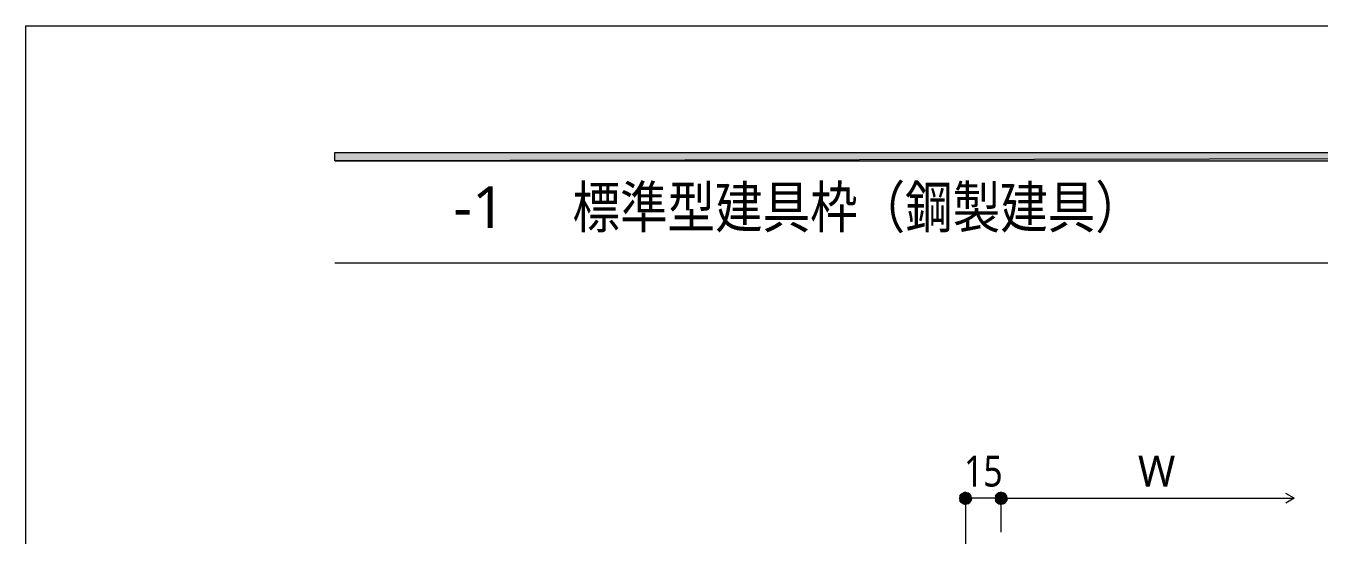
# Model space of a CAD drawing. Header units: millimetres. Extents: x 0 to 420, y 0 to 297.
# Drawn here: x 0.2 to 109, y 254.1 to 297 of the extents above; entities that cross this region are included whole.
import ezdxf
from ezdxf.enums import TextEntityAlignment as Align

# ---------------------------------------------------------------- set-up
doc = ezdxf.new("R2010")
doc.units = ezdxf.units.MM
doc.styles.add('kst32b', font='NotoSansJP-Variable.ttf')

msp = doc.modelspace()

# ---------------------------------------------------------------- hatches: boundary and pattern name
h = msp.add_hatch(color=7)
h.paths.add_polyline_path([(394.17, 285.62), (394.17, 286.32), (26.18, 285.62), (394.17, 285.62)])
h.paths.add_polyline_path([(394.17, 286.32), (26.18, 285.62), (26.18, 286.32), (394.17, 286.32)])
h = msp.add_hatch(color=7)
h.paths.add_polyline_path([(79.08, 257.68), (78.91, 257.58), (79.27, 257.22), (79.08, 257.68)])
h.paths.add_polyline_path([(78.91, 257.58), (79.27, 257.22), (78.78, 257.41), (78.91, 257.58)])
h.paths.add_polyline_path([(79.27, 257.22), (78.78, 257.41), (78.76, 257.22), (79.27, 257.22)])
h = msp.add_hatch(color=7)
h.paths.add_polyline_path([(78.76, 257.22), (78.78, 257.03), (79.27, 257.22), (78.76, 257.22)])
h.paths.add_polyline_path([(78.78, 257.03), (79.27, 257.22), (78.91, 256.86), (78.78, 257.03)])
h.paths.add_polyline_path([(79.27, 257.22), (78.91, 256.86), (79.08, 256.75), (79.27, 257.22)])
h = msp.add_hatch(color=7)
h.paths.add_polyline_path([(79.63, 257.58), (79.46, 257.68), (79.27, 257.22), (79.63, 257.58)])
h.paths.add_polyline_path([(79.46, 257.68), (79.27, 257.22), (79.27, 257.73), (79.46, 257.68)])
h.paths.add_polyline_path([(79.27, 257.22), (79.27, 257.73), (79.08, 257.68), (79.27, 257.22)])
h = msp.add_hatch(color=7)
h.paths.add_polyline_path([(79.08, 256.75), (79.27, 256.71), (79.27, 257.22), (79.08, 256.75)])
h.paths.add_polyline_path([(79.27, 256.71), (79.27, 257.22), (79.46, 256.75), (79.27, 256.71)])
h.paths.add_polyline_path([(79.27, 257.22), (79.46, 256.75), (79.63, 256.86), (79.27, 257.22)])
for points in [[(79.73, 257.41), (79.63, 257.58), (79.27, 257.22), (79.73, 257.41)], [(82.74, 257.41), (82.63, 257.58), (82.27, 257.22), (82.74, 257.41)]]:
    msp.add_hatch(color=7).paths.add_polyline_path(points)
h = msp.add_hatch(color=7)
h.paths.add_polyline_path([(79.63, 256.86), (79.73, 257.03), (79.27, 257.22), (79.63, 256.86)])
h.paths.add_polyline_path([(79.73, 257.03), (79.27, 257.22), (79.78, 257.22), (79.73, 257.03)])
h.paths.add_polyline_path([(79.27, 257.22), (79.78, 257.22), (79.73, 257.41), (79.27, 257.22)])
h = msp.add_hatch(color=7)
h.paths.add_polyline_path([(82.06, 257.68), (81.89, 257.58), (82.27, 257.22), (82.06, 257.68)])
h.paths.add_polyline_path([(81.89, 257.58), (82.27, 257.22), (81.79, 257.41), (81.89, 257.58)])
h.paths.add_polyline_path([(82.27, 257.22), (81.79, 257.41), (81.75, 257.22), (82.27, 257.22)])
h = msp.add_hatch(color=7)
h.paths.add_polyline_path([(81.75, 257.22), (81.79, 257.03), (82.27, 257.22), (81.75, 257.22)])
h.paths.add_polyline_path([(81.79, 257.03), (82.27, 257.22), (81.89, 256.86), (81.79, 257.03)])
h.paths.add_polyline_path([(82.27, 257.22), (81.89, 256.86), (82.06, 256.75), (82.27, 257.22)])
h = msp.add_hatch(color=7)
h.paths.add_polyline_path([(82.63, 257.58), (82.47, 257.68), (82.27, 257.22), (82.63, 257.58)])
h.paths.add_polyline_path([(82.47, 257.68), (82.27, 257.22), (82.27, 257.73), (82.47, 257.68)])
h.paths.add_polyline_path([(82.27, 257.22), (82.27, 257.73), (82.06, 257.68), (82.27, 257.22)])
h = msp.add_hatch(color=7)
h.paths.add_polyline_path([(82.06, 256.75), (82.27, 256.71), (82.27, 257.22), (82.06, 256.75)])
h.paths.add_polyline_path([(82.27, 256.71), (82.27, 257.22), (82.47, 256.75), (82.27, 256.71)])
h.paths.add_polyline_path([(82.27, 257.22), (82.47, 256.75), (82.63, 256.86), (82.27, 257.22)])
h = msp.add_hatch(color=7)
h.paths.add_polyline_path([(82.63, 256.86), (82.74, 257.03), (82.27, 257.22), (82.63, 256.86)])
h.paths.add_polyline_path([(82.74, 257.03), (82.27, 257.22), (82.78, 257.22), (82.74, 257.03)])
h.paths.add_polyline_path([(82.27, 257.22), (82.78, 257.22), (82.74, 257.41), (82.27, 257.22)])

# ---------------------------------------------------------------- linework, layer by layer
at = {"lineweight": 13}
msp.add_lwpolyline([(0.19, 0), (0.19, 296.97), (420.16, 296.97), (420.16, 0)], close=True, dxfattribs=at)
at = {"lineweight": 0}
for points in [[(394.17, 285.62), (394.17, 286.32), (26.18, 285.62)], [(394.17, 286.32), (26.18, 285.62), (26.18, 286.32)], [(79.27, 257.22), (78.78, 257.41), (78.76, 257.22)], [(78.76, 257.22), (78.78, 257.03), (79.27, 257.22)], [(78.91, 257.58), (79.27, 257.22), (78.78, 257.41)], [(78.78, 257.03), (79.27, 257.22), (78.91, 256.86)], [(79.08, 257.68), (78.91, 257.58), (79.27, 257.22)], [(79.27, 257.22), (78.91, 256.86), (79.08, 256.75)], [(79.27, 257.22), (79.27, 257.73), (79.08, 257.68)], [(79.08, 256.75), (79.27, 256.71), (79.27, 257.22)], [(79.46, 257.68), (79.27, 257.22), (79.27, 257.73)], [(79.63, 257.58), (79.46, 257.68), (79.27, 257.22)], [(79.73, 257.41), (79.63, 257.58), (79.27, 257.22)], [(79.27, 257.22), (79.78, 257.22), (79.73, 257.41)], [(79.27, 256.71), (79.27, 257.22), (79.46, 256.75)], [(79.27, 257.22), (79.46, 256.75), (79.63, 256.86)], [(79.63, 256.86), (79.73, 257.03), (79.27, 257.22)], [(79.73, 257.03), (79.27, 257.22), (79.78, 257.22)], [(82.27, 257.22), (81.79, 257.41), (81.75, 257.22)], [(81.75, 257.22), (81.79, 257.03), (82.27, 257.22)], [(81.89, 257.58), (82.27, 257.22), (81.79, 257.41)], [(81.79, 257.03), (82.27, 257.22), (81.89, 256.86)], [(82.06, 257.68), (81.89, 257.58), (82.27, 257.22)], [(82.27, 257.22), (81.89, 256.86), (82.06, 256.75)], [(82.27, 257.22), (82.27, 257.73), (82.06, 257.68)], [(82.06, 256.75), (82.27, 256.71), (82.27, 257.22)], [(82.47, 257.68), (82.27, 257.22), (82.27, 257.73)], [(82.63, 257.58), (82.47, 257.68), (82.27, 257.22)], [(82.74, 257.41), (82.63, 257.58), (82.27, 257.22)], [(82.27, 257.22), (82.78, 257.22), (82.74, 257.41)], [(82.27, 256.71), (82.27, 257.22), (82.47, 256.75)], [(82.27, 257.22), (82.47, 256.75), (82.63, 256.86)], [(82.63, 256.86), (82.74, 257.03), (82.27, 257.22)], [(82.74, 257.03), (82.27, 257.22), (82.78, 257.22)]]:
    msp.add_lwpolyline(points, close=True, dxfattribs=at)
at = {"lineweight": 13}
for points in [[(394.17, 276.99), (26.18, 276.99)], [(79.27, 257.22), (79.27, 244.16)], [(82.27, 257.22), (79.27, 257.22)], [(82.27, 254.38), (82.27, 257.22)], [(82.27, 257.22), (106.91, 257.22), (106.21, 256.82)], [(106.91, 257.22), (106.21, 257.62)]]:
    msp.add_lwpolyline(points, dxfattribs=at)

# ---------------------------------------------------------------- texts
at = {"style": 'kst32b'}
for s, height, p, p2 in [('標準型建具枠（鋼製建具）', 3.4908, (46.19, 279.97), (94.18, 279.97)), ('-1', 3.491, (36.17, 279.97), (40.54, 279.97)), ('15', 2.599, (79.14, 258.21), (82.39, 258.21))]:
    msp.add_text(s, height=height, dxfattribs=at).set_placement(p, p2, align=Align.FIT)
msp.add_text('W', height=2.6, dxfattribs=at).set_placement((93.77, 258.21))

doc.saveas('drawing.dxf')
